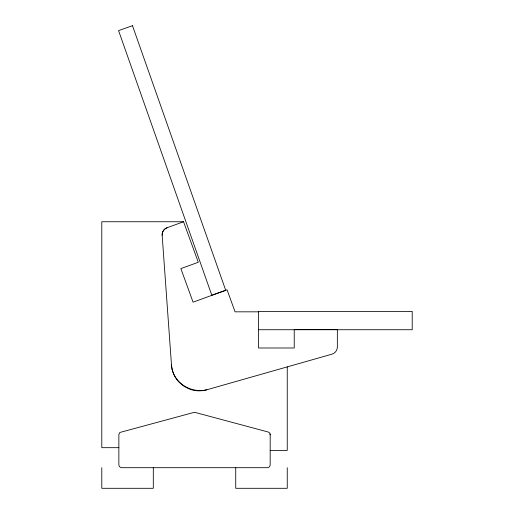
<?xml version="1.0" encoding="UTF-8"?>
<svg xmlns="http://www.w3.org/2000/svg" width="514" height="514" viewBox="0 0 514 514"><rect width="100%" height="100%" fill="white"/><g stroke="black" fill="none" stroke-linecap="round" stroke-linejoin="round"><path stroke-width="0.77" d="M258.523 329.731L412.209 329.731L412.209 311.4L258.523 311.4L258.523 347.991L294.226 347.991L294.226 329.448L337.351 329.448L337.351 347.027A7.414 7.414 0 0 1 331.967 354.165L206.853 389.773C190.533 393.743 172.608 382.416 171.49 365.004L162.154 235.264C161.878 232.039 163.966 228.82 167.018 227.76L183.543 221.746L198.295 262.268L180.864 268.616L193.071 302.168L227.059 289.8L235.078 311.825L258.523 311.825M167.018 227.76C163.972 228.839 161.897 232.045 162.154 235.264M183.543 221.746L101.791 221.746L101.791 447.681L118.856 447.681M270.184 450.431L287.249 450.431L287.249 366.893M270.184 434.857L269.67 432.936L268.237 432.03L195.301 412.479A2.994 2.994 0 0 0 193.739 412.472L119.852 432.473L118.862 434.555L118.856 464.682A3.013 3.013 0 0 0 121.734 467.689L267.299 467.695A3.013 3.013 0 0 0 270.178 464.682L270.184 433.9M287.249 467.695L287.249 488.3L235.733 488.3L235.733 467.695M153.307 467.695L153.307 488.3L101.791 488.3L101.791 467.695M171.49 365.004A27.627 27.627 0 0 0 178.756 381.857L183.28 385.802L188.535 388.7A27.627 27.627 0 0 0 206.853 389.766M132.483 25.7L118.561 30.602L211.807 295.242L225.73 290.339L132.483 25.7"/></g></svg>
